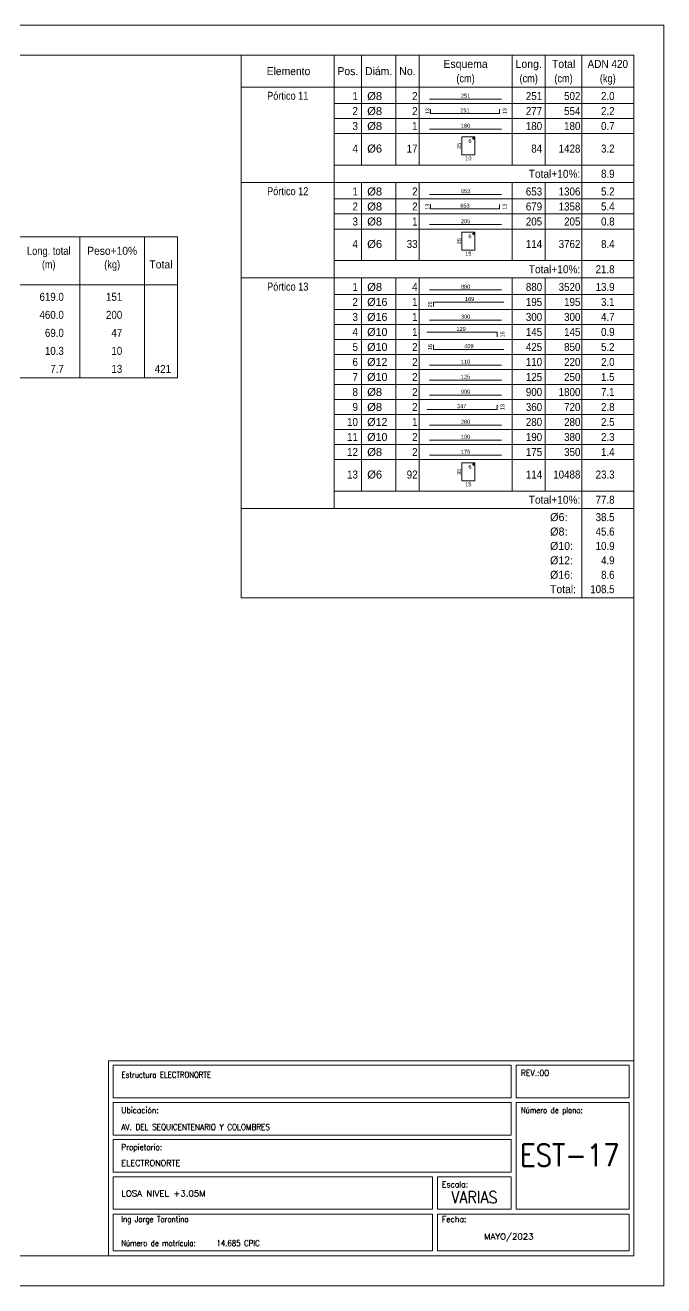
# Model space of a CAD drawing. Header units: millimetres. Extents: x 0 to 190, y -70 to 53.
# Drawn here: x 38.41 to 59.68, y -69.94 to -27.94 of the extents above; entities that cross this region are included whole.
import ezdxf
from ezdxf.enums import TextEntityAlignment as Align

# ---------------------------------------------------------------- set-up
doc = ezdxf.new("R2010")
doc.units = ezdxf.units.MM
for name, color, linetype, lineweight in [('CYPE', 7, 'Continuous', 0), ('DESPIECES_TABLA', 7, 'Continuous', 9), ('RECUAD_LIMITES', 2, 'Continuous', 0), ('RECUAD_MARCO', 1, 'Continuous', 20), ('TABLAS', 1, 'Continuous', 9), ('TEXTO_TABLAS', 1, 'Continuous', 0), ('TEXTOS_COTAS_DESPIECES_TABLA', 1, 'Continuous', 0)]:
    doc.layers.add(name, color=color, linetype=linetype, lineweight=lineweight)
doc.styles.add('CYPETXT', font='romans__.ttf', dxfattribs={"height": 0.2})
doc.styles.add('CYPETXT_romans', font='arial.ttf', dxfattribs={"height": 0.2})

msp = doc.modelspace()

# ---------------------------------------------------------------- linework, layer by layer
at = {"layer": 'CYPE', "color": 1}
for points in [[(41.17904, -68.94324), (58.67904, -68.94324), (58.67904, -62.44324), (41.17904, -62.44324), (41.17904, -68.94324)], [(41.33904, -63.68324), (54.59904, -63.68324), (54.59904, -62.59324), (41.33904, -62.59324), (41.33904, -63.68324)], [(54.75904, -63.68324), (58.52904, -63.68324), (58.52904, -62.59324), (54.75904, -62.59324), (54.75904, -63.68324)], [(41.33904, -64.92324), (54.59904, -64.92324), (54.59904, -63.83324), (41.33904, -63.83324), (41.33904, -64.92324)], [(54.75904, -67.39324), (58.52904, -67.39324), (58.52904, -63.83324), (54.75904, -63.83324), (54.75904, -67.39324)], [(41.33904, -66.15324), (54.59904, -66.15324), (54.59904, -65.07324), (41.33904, -65.07324), (41.33904, -66.15324)], [(41.33904, -67.39324), (51.97904, -67.39324), (51.97904, -66.31324), (41.33904, -66.31324), (41.33904, -67.39324)], [(52.13904, -67.39324), (54.59904, -67.39324), (54.59904, -66.31324), (52.13904, -66.31324), (52.13904, -67.39324)], [(41.33904, -68.78324), (51.97904, -68.78324), (51.97904, -67.55324), (41.33904, -67.55324), (41.33904, -68.78324)], [(52.13904, -68.78324), (58.52904, -68.78324), (58.52904, -67.55324), (52.13904, -67.55324), (52.13904, -68.78324)]]:
    msp.add_lwpolyline(points, close=True, dxfattribs=at)
at = {"layer": 'DESPIECES_TABLA'}
for points in [[(51.87704, -30.40524), (54.27704, -30.40524)], [(51.91172, -30.73533), (51.91172, -30.88533), (54.20237, -30.88533), (54.20237, -30.73533)], [(51.87704, -31.40524), (54.27704, -31.40524)], [(53.32654, -31.7476), (53.38272, -31.69142), (53.3849, -31.68877), (53.38651, -31.68575), (53.38751, -31.68247), (53.38784, -31.67906), (53.38751, -31.67565), (53.38651, -31.67237), (53.3849, -31.66935), (53.38272, -31.6667), (53.38007, -31.66453), (53.37705, -31.66291), (53.37377, -31.66192), (53.37036, -31.66158), (52.96676, -31.66158), (52.96007, -31.66291), (52.9544, -31.6667), (52.95061, -31.67237), (52.94928, -31.67906), (52.94928, -32.2441), (52.95061, -32.25079), (52.9544, -32.25646), (52.96007, -32.26025), (52.96676, -32.26158), (53.37036, -32.26158), (53.37705, -32.26025), (53.38272, -32.25646), (53.38651, -32.25079), (53.38784, -32.2441), (53.38784, -31.67906), (53.38751, -31.67565), (53.38651, -31.67237), (53.3849, -31.66935), (53.38272, -31.6667), (53.38007, -31.66453), (53.37705, -31.66291), (53.37377, -31.66192), (53.37036, -31.66158), (53.36695, -31.66192), (53.36367, -31.66291), (53.36065, -31.66453), (53.358, -31.6667), (53.30182, -31.72288)], [(51.87704, -33.58524), (54.27704, -33.58524)], [(51.91234, -33.91557), (51.91234, -34.06557), (54.20174, -34.06557), (54.20174, -33.91557)], [(51.87704, -34.58524), (54.27704, -34.58524)], [(53.32658, -34.92751), (53.38271, -34.87138), (53.38488, -34.86874), (53.3865, -34.86572), (53.38749, -34.86244), (53.38783, -34.85904), (53.38749, -34.85563), (53.3865, -34.85235), (53.38488, -34.84933), (53.38271, -34.84669), (53.38007, -34.84452), (53.37705, -34.8429), (53.37377, -34.84191), (53.37036, -34.84157), (52.96674, -34.84157), (52.96006, -34.8429), (52.95439, -34.84669), (52.95061, -34.85235), (52.94928, -34.85904), (52.94928, -35.42411), (52.95061, -35.43079), (52.95439, -35.43646), (52.96006, -35.44024), (52.96674, -35.44157), (53.37036, -35.44157), (53.37705, -35.44024), (53.38271, -35.43646), (53.3865, -35.43079), (53.38783, -35.42411), (53.38783, -34.85904), (53.38749, -34.85563), (53.3865, -34.85235), (53.38488, -34.84933), (53.38271, -34.84669), (53.38007, -34.84452), (53.37705, -34.8429), (53.37377, -34.84191), (53.37036, -34.84157), (53.36696, -34.84191), (53.36368, -34.8429), (53.36066, -34.84452), (53.35802, -34.84669), (53.30189, -34.90282)], [(51.87704, -36.76524), (54.27704, -36.76524)], [(52.00491, -37.32063), (52.00491, -37.17063), (54.35096, -37.17063)], [(51.87704, -37.76524), (54.27704, -37.76524)], [(51.78467, -38.17071), (54.12746, -38.17071), (54.12746, -38.32071)], [(52.00592, -38.59608), (52.00592, -38.74608), (54.35083, -38.74608)], [(51.87704, -39.26524), (54.27704, -39.26524)], [(51.87704, -39.76524), (54.27704, -39.76524)], [(51.87704, -40.26524), (54.27704, -40.26524)], [(51.78479, -40.74606), (54.12665, -40.74606), (54.12665, -40.59606)], [(51.87704, -41.26524), (54.27704, -41.26524)], [(51.87704, -41.76524), (54.27704, -41.76524)], [(51.87704, -42.26524), (54.27704, -42.26524)], [(53.32658, -42.60751), (53.38271, -42.55138), (53.38488, -42.54874), (53.3865, -42.54572), (53.38749, -42.54244), (53.38783, -42.53904), (53.38749, -42.53563), (53.3865, -42.53235), (53.38488, -42.52933), (53.38271, -42.52669), (53.38007, -42.52452), (53.37705, -42.5229), (53.37377, -42.52191), (53.37036, -42.52157), (52.96674, -42.52157), (52.96006, -42.5229), (52.95439, -42.52669), (52.95061, -42.53235), (52.94928, -42.53904), (52.94928, -43.10411), (52.95061, -43.11079), (52.95439, -43.11646), (52.96006, -43.12024), (52.96674, -43.12157), (53.37036, -43.12157), (53.37705, -43.12024), (53.38271, -43.11646), (53.3865, -43.11079), (53.38783, -43.10411), (53.38783, -42.53904), (53.38749, -42.53563), (53.3865, -42.53235), (53.38488, -42.52933), (53.38271, -42.52669), (53.38007, -42.52452), (53.37705, -42.5229), (53.37377, -42.52191), (53.37036, -42.52157), (53.36696, -42.52191), (53.36368, -42.5229), (53.36066, -42.52452), (53.35802, -42.52669), (53.30189, -42.58282)]]:
    msp.add_lwpolyline(points, dxfattribs=at)
at = {"layer": 'RECUAD_LIMITES'}
msp.add_lwpolyline([(0.27904, -69.94324), (59.67904, -69.94324), (59.67904, -27.94324), (0.27904, -27.94324), (0.27904, -69.94324)], close=True, dxfattribs=at)
at = {"layer": 'RECUAD_MARCO'}
msp.add_lwpolyline([(2.77904, -68.94324), (58.67904, -68.94324), (58.67904, -28.94324), (2.77904, -28.94324), (2.77904, -68.94324)], close=True, dxfattribs=at)
at = {"layer": 'TABLAS'}
for p, q in [((45.60304, -30.05324), (45.60304, -28.94324)), ((45.60304, -28.94324), (58.67904, -28.94324)), ((48.70304, -30.05324), (48.70304, -28.94324)), ((49.60704, -30.05324), (49.60704, -28.94324)), ((50.75504, -30.05324), (50.75504, -28.94324)), ((51.52704, -30.05324), (51.52704, -28.94324)), ((54.62704, -30.05324), (54.62704, -28.94324)), ((55.73104, -30.05324), (55.73104, -28.94324)), ((56.95104, -30.05324), (56.95104, -28.94324)), ((58.67904, -30.05324), (58.67904, -28.94324)), ((45.60304, -30.00324), (58.67904, -30.00324)), ((45.60304, -33.13324), (45.60304, -30.05324)), ((48.70304, -33.13324), (48.70304, -30.05324)), ((49.60704, -32.60324), (49.60704, -30.05324)), ((50.75504, -32.60324), (50.75504, -30.05324)), ((51.52704, -32.60324), (51.52704, -30.05324)), ((54.62704, -32.60324), (54.62704, -30.05324)), ((55.73104, -32.60324), (55.73104, -30.05324)), ((56.95104, -33.13324), (56.95104, -30.05324)), ((58.67904, -33.13324), (58.67904, -30.05324)), ((48.70304, -32.60324), (58.67904, -32.60324)), ((45.60304, -33.23324), (45.60304, -33.13324)), ((48.70304, -33.23324), (48.70304, -33.13324)), ((56.95104, -33.23324), (56.95104, -33.13324)), ((58.67904, -33.23324), (58.67904, -33.13324)), ((45.60304, -33.18324), (58.67904, -33.18324)), ((45.60304, -36.31324), (45.60304, -33.23324)), ((48.70304, -36.31324), (48.70304, -33.23324)), ((49.60704, -33.23324), (49.60704, -33.18324)), ((49.60704, -35.78324), (49.60704, -33.23324)), ((50.75504, -33.23324), (50.75504, -33.18324)), ((50.75504, -35.78324), (50.75504, -33.23324)), ((51.52704, -33.23324), (51.52704, -33.18324)), ((51.52704, -35.78324), (51.52704, -33.23324)), ((54.62704, -33.23324), (54.62704, -33.18324)), ((54.62704, -35.78324), (54.62704, -33.23324)), ((55.73104, -33.23324), (55.73104, -33.18324)), ((55.73104, -35.78324), (55.73104, -33.23324)), ((56.95104, -36.31324), (56.95104, -33.23324)), ((58.67904, -36.31324), (58.67904, -33.23324)), ((40.22889, -39.69302), (40.22889, -34.99302)), ((42.38089, -39.69302), (42.38089, -34.99302)), ((48.70304, -35.78324), (58.67904, -35.78324)), ((45.60304, -36.41324), (45.60304, -36.31324)), ((45.60304, -36.36324), (58.67904, -36.36324)), ((45.60304, -43.99324), (45.60304, -36.41324)), ((48.70304, -36.41324), (48.70304, -36.31324)), ((48.70304, -43.99324), (48.70304, -36.41324)), ((49.60704, -36.41324), (49.60704, -36.36324)), ((49.60704, -43.46324), (49.60704, -36.41324)), ((50.75504, -36.41324), (50.75504, -36.36324)), ((50.75504, -43.46324), (50.75504, -36.41324)), ((51.52704, -36.41324), (51.52704, -36.36324)), ((51.52704, -43.46324), (51.52704, -36.41324)), ((54.62704, -36.41324), (54.62704, -36.36324)), ((54.62704, -43.46324), (54.62704, -36.41324)), ((55.73104, -36.41324), (55.73104, -36.36324)), ((55.73104, -43.46324), (55.73104, -36.41324)), ((56.95104, -36.41324), (56.95104, -36.31324)), ((56.95104, -43.99324), (56.95104, -36.41324)), ((58.67904, -36.41324), (58.67904, -36.31324)), ((58.67904, -43.99324), (58.67904, -36.41324)), ((34.84889, -36.59302), (43.47689, -36.59302)), ((48.70304, -43.46324), (58.67904, -43.46324)), ((45.60304, -44.09324), (45.60304, -43.99324)), ((45.60304, -44.04324), (58.67904, -44.04324)), ((45.60304, -44.57324), (45.60304, -44.09324)), ((48.70304, -44.04324), (48.70304, -43.99324)), ((56.95104, -44.09324), (56.95104, -43.99324)), ((56.95104, -44.57324), (56.95104, -44.09324)), ((58.67904, -44.09324), (58.67904, -43.99324)), ((58.67904, -44.57324), (58.67904, -44.09324)), ((45.60304, -45.05324), (45.60304, -44.57324)), ((56.95104, -45.05324), (56.95104, -44.57324)), ((58.67904, -45.05324), (58.67904, -44.57324)), ((45.60304, -45.53324), (45.60304, -45.05324)), ((56.95104, -45.53324), (56.95104, -45.05324)), ((58.67904, -45.53324), (58.67904, -45.05324)), ((45.60304, -46.01324), (45.60304, -45.53324)), ((56.95104, -46.01324), (56.95104, -45.53324)), ((58.67904, -46.01324), (58.67904, -45.53324)), ((45.60304, -46.49324), (45.60304, -46.01324)), ((56.95104, -46.49324), (56.95104, -46.01324)), ((58.67904, -46.49324), (58.67904, -46.01324)), ((45.60304, -47.02324), (45.60304, -46.49324)), ((56.95104, -47.02324), (56.95104, -46.49324)), ((58.67904, -47.02324), (58.67904, -46.49324)), ((45.60304, -47.02324), (58.67904, -47.02324))]:
    msp.add_line(p, q, dxfattribs=at)
msp.add_lwpolyline([(34.84889, -39.69302), (43.47689, -39.69302), (43.47689, -34.99302), (34.84889, -34.99302), (34.84889, -39.69302)], close=True, dxfattribs=at)
at = {"layer": 'TEXTO_TABLAS'}
for p, q in [((48.70304, -30.55324), (58.67904, -30.55324)), ((48.70304, -31.05324), (58.67904, -31.05324)), ((48.70304, -31.55324), (58.67904, -31.55324)), ((48.70304, -33.73324), (58.67904, -33.73324)), ((48.70304, -34.23324), (58.67904, -34.23324)), ((48.70304, -34.73324), (58.67904, -34.73324)), ((48.70304, -36.91324), (58.67904, -36.91324)), ((48.70304, -37.41324), (58.67904, -37.41324)), ((48.70304, -37.91324), (58.67904, -37.91324)), ((48.70304, -38.41324), (58.67904, -38.41324)), ((48.70304, -38.91324), (58.67904, -38.91324)), ((48.70304, -39.41324), (58.67904, -39.41324)), ((48.70304, -39.91324), (58.67904, -39.91324)), ((48.70304, -40.41324), (58.67904, -40.41324)), ((48.70304, -40.91324), (58.67904, -40.91324)), ((48.70304, -41.41324), (58.67904, -41.41324)), ((48.70304, -41.91324), (58.67904, -41.91324)), ((48.70304, -42.41324), (58.67904, -42.41324))]:
    msp.add_line(p, q, dxfattribs=at)

# ---------------------------------------------------------------- texts
at = {"layer": 'CYPE', "color": 5, "style": 'CYPETXT'}
for s, width, p in [('Estructura ELECTRONORTE', 0.842437, (41.61904, -63.01324)), ('AV. DEL SEQUICENTENARIO Y COLOMBRES', 0.887423, (41.60904, -64.75324)), ('ELECTRONORTE', 0.974409, (41.60904, -65.95324)), ('LOSA NIVEL +3.05M', 1.047361, (41.60904, -66.96761)), ('Ing Jorge Tarantino', 0.851105, (41.60904, -67.82324)), ('14.685 CPIC', 0.851936, (44.77904, -68.62324)), ('MAYO/2023', 1.047361, (53.68904, -68.40324))]:
    msp.add_text(s, height=0.2, dxfattribs=dict(at, width=width)).set_placement(p)
at = {"layer": 'CYPE', "color": 4, "style": 'CYPETXT'}
for s, width, p in [('REV.:00', 0.927655, (54.91904, -62.95324)), ('Ubicación:', 0.90604, (41.60904, -64.19324)), ('Número de plano:', 0.844847, (54.91904, -64.19324)), ('Propietario:', 0.885908, (41.60904, -65.42324)), ('Escala:', 0.925891, (52.28904, -66.66324)), ('Fecha:', 0.933698, (52.28904, -67.82324)), ('Número de matrícula:', 0.83516, (41.60904, -68.62324))]:
    msp.add_text(s, height=0.2, dxfattribs=dict(at, width=width)).set_placement(p)
at = {"layer": 'CYPE', "color": 5, "style": 'CYPETXT'}
for s, height, width, p in [('EST-17', 0.733333, 0.872274, (56.54904, -65.95657)), ('VARIAS', 0.4, 0.869965, (53.36904, -67.19324))]:
    msp.add_text(s, height=height, dxfattribs=dict(at, width=width)).set_placement(p, align=Align.CENTER)
at = {"layer": 'TEXTO_TABLAS', "style": 'CYPETXT_romans'}
for s, height, width, p in [('Elemento', 0.266667, 0.923378, (47.17804, -29.47324)), ('Pos.', 0.266667, 0.930268, (49.15504, -29.47324)), ('Diám.', 0.266667, 0.924488, (50.18104, -29.47324)), ('No.', 0.266667, 0.948905, (51.14104, -29.47324)), ('Esquema', 0.266667, 0.93681, (53.07704, -29.23324)), ('Long.', 0.266667, 0.9375, (55.17904, -29.23324)), ('Total', 0.266667, 0.935673, (56.34104, -29.23324)), ('ADN 420', 0.266667, 0.893197, (57.81504, -29.23324)), ('(cm)', 0.266667, 0.819001, (53.07704, -29.71324)), ('(cm)', 0.266667, 0.819001, (55.17904, -29.71324)), ('(cm)', 0.266667, 0.819001, (56.34104, -29.71324)), ('(kg)', 0.266667, 0.827954, (57.81504, -29.71324)), ('Pórtico 11', 0.266667, 0.820327, (47.15304, -30.29324)), ('Pórtico 12', 0.266667, 0.820327, (47.15304, -33.47324)), ('Long. total', 0.2666667, 0.834718, (39.19089, -35.45969)), ('Peso+10%', 0.266667, 0.916489, (41.30489, -35.45969)), ('(m)', 0.266667, 0.805297, (39.19089, -35.91302)), ('(kg)', 0.266667, 0.827954, (41.30489, -35.91302)), ('Total', 0.266667, 0.935673, (42.92889, -35.91302)), ('Pórtico 13', 0.266667, 0.820327, (47.15304, -36.65324))]:
    msp.add_text(s, height=height, dxfattribs=dict(at, width=width)).set_placement(p, align=Align.MIDDLE_CENTER)
for s, height, width, p in [('1', 0.26667, 0.872274, (49.49104, -30.30324)), ('2', 0.26667, 0.872274, (51.47704, -30.30324)), ('251', 0.266667, 0.872274, (55.62704, -30.30324)), ('502', 0.266667, 0.872274, (56.90104, -30.30324)), ('2.0', 0.266667, 0.868127, (58.03904, -30.30324)), ('2', 0.26667, 0.872274, (49.49104, -30.80324)), ('2', 0.26667, 0.872274, (51.47704, -30.80324)), ('277', 0.266667, 0.872274, (55.62704, -30.80324)), ('554', 0.266667, 0.872274, (56.90104, -30.80324)), ('2.2', 0.266667, 0.868127, (58.03904, -30.80324)), ('3', 0.26667, 0.872274, (49.49104, -31.30324)), ('1', 0.26667, 0.872274, (51.47704, -31.30324)), ('180', 0.266667, 0.872274, (55.62704, -31.30324)), ('180', 0.266667, 0.872274, (56.90104, -31.30324)), ('0.7', 0.266667, 0.868127, (58.03904, -31.30324)), ('4', 0.26667, 0.872274, (49.49104, -32.05324)), ('17', 0.266667, 0.872274, (51.47704, -32.05324)), ('84', 0.266667, 0.872274, (55.62704, -32.05324)), ('1428', 0.266667, 0.872274, (56.90104, -32.05324)), ('3.2', 0.266667, 0.868127, (58.03904, -32.05324)), ('Total+10%:', 0.266667, 0.906671, (56.90104, -32.89324)), ('8.9', 0.266667, 0.868127, (58.03904, -32.89324)), ('1', 0.26667, 0.872274, (49.49104, -33.48324)), ('2', 0.26667, 0.872274, (51.47704, -33.48324)), ('653', 0.266667, 0.872274, (55.62704, -33.48324)), ('1306', 0.266667, 0.872274, (56.90104, -33.48324)), ('5.2', 0.266667, 0.868127, (58.03904, -33.48324)), ('2', 0.26667, 0.872274, (49.49104, -33.98324)), ('2', 0.26667, 0.872274, (51.47704, -33.98324)), ('679', 0.266667, 0.872274, (55.62704, -33.98324)), ('1358', 0.266667, 0.872274, (56.90104, -33.98324)), ('5.4', 0.266667, 0.868127, (58.03904, -33.98324)), ('3', 0.26667, 0.872274, (49.49104, -34.48324)), ('1', 0.26667, 0.872274, (51.47704, -34.48324)), ('205', 0.266667, 0.872274, (55.62704, -34.48324)), ('205', 0.266667, 0.872274, (56.90104, -34.48324)), ('0.8', 0.266667, 0.868127, (58.03904, -34.48324)), ('4', 0.26667, 0.872274, (49.49104, -35.23324)), ('33', 0.266667, 0.872274, (51.47704, -35.23324)), ('114', 0.266667, 0.872274, (55.62704, -35.23324)), ('3762', 0.266667, 0.872274, (56.90104, -35.23324)), ('8.4', 0.266667, 0.868127, (58.03904, -35.23324)), ('Total+10%:', 0.266667, 0.906671, (56.90104, -36.07324)), ('21.8', 0.266667, 0.869308, (58.03904, -36.07324)), ('1', 0.26667, 0.872274, (49.49104, -36.66324)), ('4', 0.26667, 0.872274, (51.47704, -36.66324)), ('880', 0.266667, 0.872274, (55.62704, -36.66324)), ('3520', 0.266667, 0.872274, (56.90104, -36.66324)), ('13.9', 0.266667, 0.869308, (58.03904, -36.66324)), ('619.0', 0.266667, 0.869965, (39.69489, -36.99302)), ('151', 0.266667, 0.872274, (41.64089, -36.99302)), ('2', 0.26667, 0.872274, (49.49104, -37.16324)), ('1', 0.26667, 0.872274, (51.47704, -37.16324)), ('195', 0.266667, 0.872274, (55.62704, -37.16324)), ('195', 0.266667, 0.872274, (56.90104, -37.16324)), ('3.1', 0.266667, 0.868127, (58.03904, -37.16324)), ('460.0', 0.266667, 0.869965, (39.69489, -37.59302)), ('200', 0.266667, 0.872274, (41.64089, -37.59302)), ('3', 0.26667, 0.872274, (49.49104, -37.66324)), ('1', 0.26667, 0.872274, (51.47704, -37.66324)), ('300', 0.266667, 0.872274, (55.62704, -37.66324)), ('300', 0.266667, 0.872274, (56.90104, -37.66324)), ('4.7', 0.266667, 0.868127, (58.03904, -37.66324)), ('69.0', 0.266667, 0.869308, (39.69489, -38.19302)), ('47', 0.266667, 0.872274, (41.64089, -38.19302)), ('4', 0.26667, 0.872274, (49.49104, -38.16324)), ('1', 0.26667, 0.872274, (51.47704, -38.16324)), ('145', 0.266667, 0.872274, (55.62704, -38.16324)), ('145', 0.266667, 0.872274, (56.90104, -38.16324)), ('0.9', 0.266667, 0.868127, (58.03904, -38.16324)), ('5', 0.26667, 0.872274, (49.49104, -38.66324)), ('2', 0.26667, 0.872274, (51.47704, -38.66324)), ('425', 0.266667, 0.872274, (55.62704, -38.66324)), ('850', 0.266667, 0.872274, (56.90104, -38.66324)), ('5.2', 0.266667, 0.868127, (58.03904, -38.66324)), ('10.3', 0.266667, 0.869308, (39.69489, -38.79302)), ('10', 0.266667, 0.872274, (41.64089, -38.79302)), ('6', 0.26667, 0.872274, (49.49104, -39.16324)), ('2', 0.26667, 0.872274, (51.47704, -39.16324)), ('110', 0.266667, 0.872274, (55.62704, -39.16324)), ('220', 0.266667, 0.872274, (56.90104, -39.16324)), ('2.0', 0.266667, 0.868127, (58.03904, -39.16324)), ('7.7', 0.266667, 0.868127, (39.69489, -39.39302)), ('13', 0.266667, 0.872274, (41.64089, -39.39302)), ('421', 0.266667, 0.872274, (43.26489, -39.39302)), ('7', 0.26667, 0.872274, (49.49104, -39.66324)), ('2', 0.26667, 0.872274, (51.47704, -39.66324)), ('125', 0.266667, 0.872274, (55.62704, -39.66324)), ('250', 0.266667, 0.872274, (56.90104, -39.66324)), ('1.5', 0.266667, 0.868127, (58.03904, -39.66324)), ('8', 0.26667, 0.872274, (49.49104, -40.16324)), ('2', 0.26667, 0.872274, (51.47704, -40.16324)), ('900', 0.266667, 0.872274, (55.62704, -40.16324)), ('1800', 0.266667, 0.872274, (56.90104, -40.16324)), ('7.1', 0.266667, 0.868127, (58.03904, -40.16324)), ('9', 0.26667, 0.872274, (49.49104, -40.66324)), ('2', 0.26667, 0.872274, (51.47704, -40.66324)), ('360', 0.266667, 0.872274, (55.62704, -40.66324)), ('720', 0.266667, 0.872274, (56.90104, -40.66324)), ('2.8', 0.266667, 0.868127, (58.03904, -40.66324)), ('10', 0.266667, 0.872274, (49.49104, -41.16324)), ('1', 0.26667, 0.872274, (51.47704, -41.16324)), ('280', 0.266667, 0.872274, (55.62704, -41.16324)), ('280', 0.266667, 0.872274, (56.90104, -41.16324)), ('2.5', 0.266667, 0.868127, (58.03904, -41.16324)), ('11', 0.266667, 0.872274, (49.49104, -41.66324)), ('2', 0.26667, 0.872274, (51.47704, -41.66324)), ('190', 0.266667, 0.872274, (55.62704, -41.66324)), ('380', 0.266667, 0.872274, (56.90104, -41.66324)), ('2.3', 0.266667, 0.868127, (58.03904, -41.66324)), ('12', 0.266667, 0.872274, (49.49104, -42.16324)), ('2', 0.26667, 0.872274, (51.47704, -42.16324)), ('175', 0.266667, 0.872274, (55.62704, -42.16324)), ('350', 0.266667, 0.872274, (56.90104, -42.16324)), ('1.4', 0.266667, 0.868127, (58.03904, -42.16324)), ('13', 0.266667, 0.872274, (49.49104, -42.91324)), ('92', 0.266667, 0.872274, (51.47704, -42.91324)), ('114', 0.266667, 0.872274, (55.62704, -42.91324)), ('10488', 0.266667, 0.872274, (56.90104, -42.91324)), ('23.3', 0.266667, 0.869308, (58.03904, -42.91324)), ('Total+10%:', 0.266667, 0.906671, (56.90104, -43.75324)), ('77.8', 0.266667, 0.869308, (58.03904, -43.75324)), ('38.5', 0.266667, 0.869308, (58.03904, -44.33324)), ('45.6', 0.266667, 0.869308, (58.03904, -44.81324)), ('10.9', 0.266667, 0.869308, (58.03904, -45.29324)), ('4.9', 0.266667, 0.868127, (58.03904, -45.77324)), ('8.6', 0.266667, 0.868127, (58.03904, -46.25324)), ('108.5', 0.266667, 0.869965, (58.03904, -46.73324))]:
    msp.add_text(s, height=height, dxfattribs=dict(at, width=width)).set_placement(p, align=Align.MIDDLE_RIGHT)
for s, width, p in [('%%c8', 0.99505, (49.80104, -30.30324)), ('%%c8', 0.99505, (49.80104, -30.80324)), ('%%c8', 0.99505, (49.80104, -31.30324)), ('%%c6', 0.99505, (49.80104, -32.05324)), ('%%c8', 0.99505, (49.80104, -33.48324)), ('%%c8', 0.99505, (49.80104, -33.98324)), ('%%c8', 0.99505, (49.80104, -34.48324)), ('%%c6', 0.99505, (49.80104, -35.23324)), ('%%c8', 0.99505, (49.80104, -36.66324)), ('%%c16', 0.955414, (49.80104, -37.16324)), ('%%c16', 0.955414, (49.80104, -37.66324)), ('%%c10', 0.955414, (49.80104, -38.16324)), ('%%c10', 0.955414, (49.80104, -38.66324)), ('%%c12', 0.955414, (49.80104, -39.16324)), ('%%c10', 0.955414, (49.80104, -39.66324)), ('%%c8', 0.99505, (49.80104, -40.16324)), ('%%c8', 0.99505, (49.80104, -40.66324)), ('%%c12', 0.955414, (49.80104, -41.16324)), ('%%c10', 0.955414, (49.80104, -41.66324)), ('%%c8', 0.99505, (49.80104, -42.16324)), ('%%c6', 0.99505, (49.80104, -42.91324)), ('%%c6:', 0.966972, (55.89304, -44.33324)), ('%%c8:', 0.966972, (55.89304, -44.81324)), ('%%c10:', 0.940736, (55.89304, -45.29324)), ('%%c12:', 0.940736, (55.89304, -45.77324)), ('%%c16:', 0.940736, (55.89304, -46.25324)), ('Total:', 0.925563, (55.89304, -46.73324))]:
    msp.add_text(s, height=0.266667, dxfattribs=dict(at, width=width)).set_placement(p, align=Align.MIDDLE_LEFT)
at = {"layer": 'TEXTOS_COTAS_DESPIECES_TABLA', "style": 'CYPETXT_romans', "width": 0.872274}
for s, p in [('251', (53.07704, -30.36124)), ('251', (53.05704, -30.84414)), ('180', (53.07704, -31.36124)), ('653', (53.07704, -33.54124)), ('653', (53.05704, -34.02391)), ('205', (53.07704, -34.54124)), ('880', (53.07704, -36.72124)), ('169', (53.21125, -37.12884)), ('300', (53.07704, -37.72124)), ('129', (52.92882, -38.12876)), ('409', (53.18698, -38.7034)), ('110', (53.07704, -39.22124)), ('125', (53.07704, -39.72124)), ('900', (53.07704, -40.22124)), ('347', (52.94762, -40.70342)), ('280', (53.07704, -41.22124)), ('190', (53.07704, -41.72124)), ('175', (53.07704, -42.22124))]:
    msp.add_text(s, height=0.133333, dxfattribs=at).set_placement(p, align=Align.CENTER)
for s, p in [('13', (51.87052, -30.81033)), ('25', (52.92624, -31.96158)), ('13', (51.87068, -33.99057)), ('35', (52.92626, -35.14157)), ('26', (51.96312, -37.24563)), ('16', (51.96325, -38.67108)), ('35', (52.92626, -42.82157))]:
    msp.add_text(s, height=0.133333, rotation=90, dxfattribs=at).set_placement(p, align=Align.CENTER)
for s, p in [('13', (54.31023, -30.81033)), ('13', (54.31007, -33.99057)), ('16', (54.23608, -38.24571)), ('13', (54.23596, -40.67106))]:
    msp.add_text(s, height=0.133333, rotation=90, dxfattribs=at).set_placement(p, align=Align.TOP_CENTER)
for p in [(53.27654, -31.7976), (53.27658, -34.97751), (53.27658, -42.65751)]:
    msp.add_text('6', height=0.13333, dxfattribs=at).set_placement(p, align=Align.MIDDLE_RIGHT)
for s, p in [('10', (53.16856, -32.31156)), ('15', (53.16855, -35.49157)), ('15', (53.16855, -43.17157))]:
    msp.add_text(s, height=0.133333, dxfattribs=at).set_placement(p, align=Align.TOP_CENTER)

doc.saveas('drawing.dxf')
